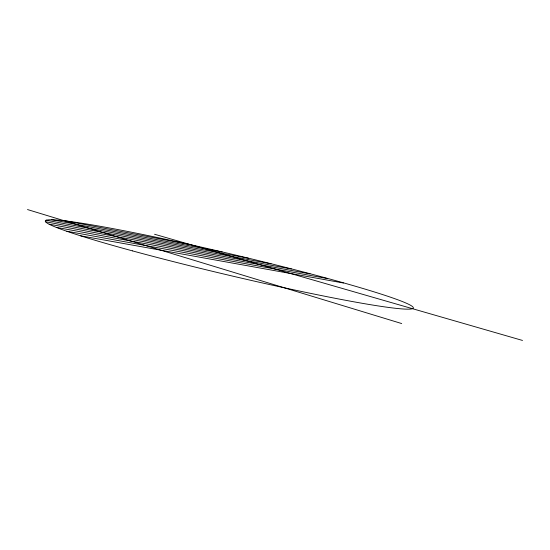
<?xml version="1.0" encoding="UTF-8"?>
<svg xmlns="http://www.w3.org/2000/svg" width="550" height="550" viewBox="0 0 550 550"><rect width="100%" height="100%" fill="white"/><g stroke="black" fill="none" stroke-linecap="round" stroke-linejoin="round"><path stroke-width="0.82" d="M80.644 235.799L343.447 283.002M66.832 231.234L327.36 278.527M56.306 227.349L310.076 273.873M49.143 224.173L291.424 268.998M45.554 221.753L271.061 263.828M51.666 219.691L222.248 252.01M46.035 220.186L248.401 258.246M65.409 220.839L189.544 244.523M154.557 234.252L522.5 340.443M27.5 209.557L401.692 323.558M132.385 250.862A189.069 10.574 13.3 0 0 413.105 308.316A189.069 10.574 13.3 0 0 142.127 234.355A189.069 10.574 13.3 0 0 132.385 250.862"/></g></svg>
